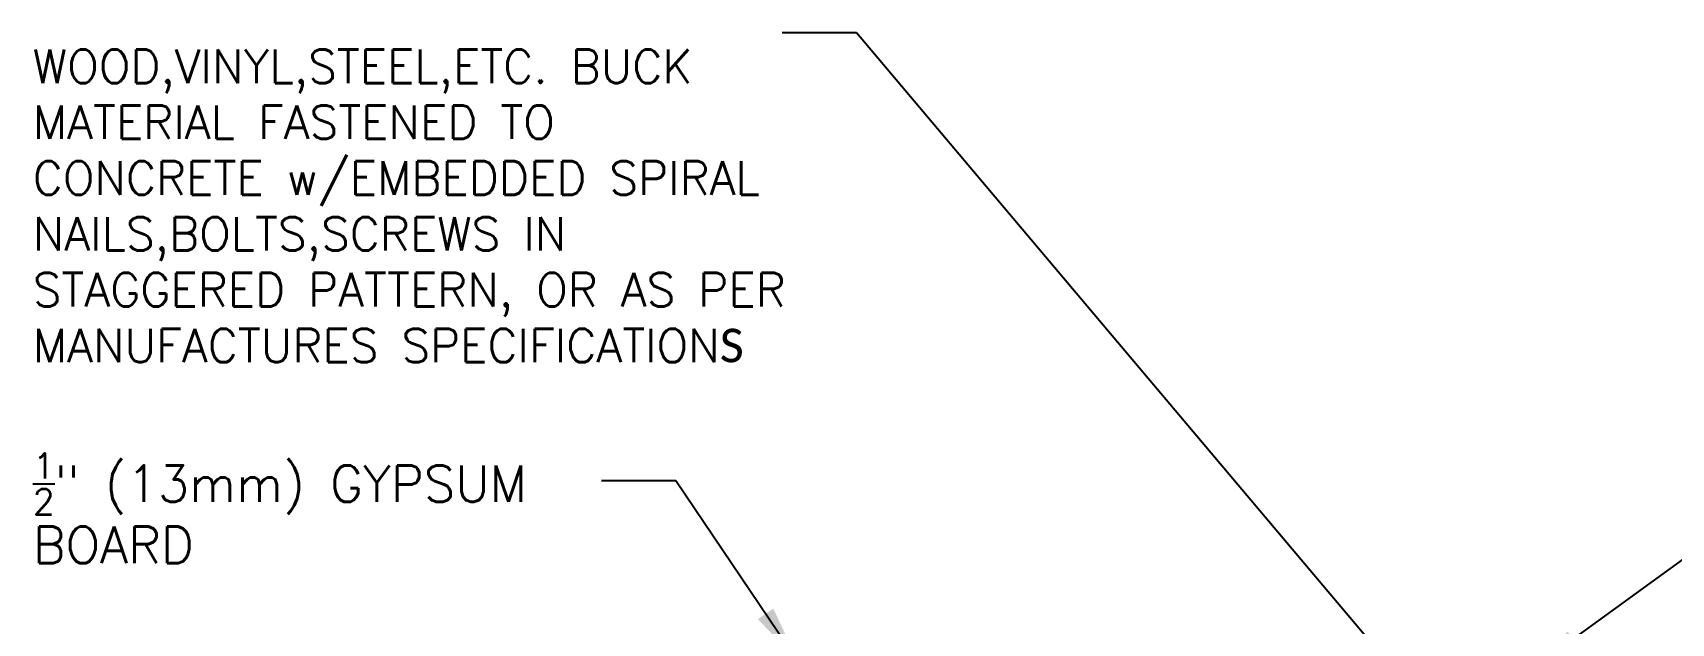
# Model space of a CAD drawing. Header units: inches. Extents: x 2887.4 to 2942.4, y 464.8 to 534.2.
# Drawn here: x 2888.6 to 2920.92, y 522.57 to 534.21 of the extents above; entities that cross this region are included whole.
import ezdxf

# ---------------------------------------------------------------- set-up
doc = ezdxf.new("R2010")
doc.units = ezdxf.units.IN
doc.header["$LTSCALE"] = 0.5
doc.header["$MEASUREMENT"] = 0
doc.layers.add('TEXT', color=4, linetype='CONTINUOUS')
doc.styles.add('DIM', font='romans.shx', dxfattribs={"width": 0.7})
doc.styles.get("Standard").update_dxf_attribs({"font": 'romans.shx'})
doc.dimstyles.new('ext_12', dxfattribs={"dimscale": 12, "dimtxt": 0.09375, "dimasz": 0.09375, "dimexe": 0.09375, "dimexo": 0.0625, "dimgap": 0.0625, "dimtad": 1, "dimdec": 1, "dimzin": 3, "dimdsep": 46, "dimlunit": 4, "dimtxsty": 'DIM', "dimcen": 0.09, "dimdle": 0.09375, "dimclrt": 4, "dimadec": 0, "dimazin": 0, "dimtfac": 1, "dimtdec": 1, "dimtmove": 2, "dimatfit": 3, "dimfxl": 0, "dimfrac": 2, "dimtolj": 1, "dimtzin": 0, "dimarcsym": 0})

msp = doc.modelspace()

# ---------------------------------------------------------------- texts
at = {"layer": 'TEXT', "char_height": 0.72, "attachment_point": 4}
for s, insert, width in [('{\\H0.9167x;WOOD,VINYL,STEEL,ETC. BUCK MATERIAL FASTENED TO CONCRETE w/EMBEDDED SPIRAL NAILS,BOLTS,SCREWS IN STAGGERED PATTERN, OR AS PER MANUFACTURES SPECIFICATION\\fCalibri|b0|i0|c0|p34;S}', (2888.605, 530.793), 14.97902), ('\\A1;{\\H0.7x;\\S1/2;}" (13mm) GYPSUM BOARD', (2888.605, 524.843), 10.95723)]:
    msp.add_mtext(s, dxfattribs=dict(at, insert=insert, width=width))

# ---------------------------------------------------------------- leaders
at = {"layer": 'TEXT'}
for points in [[(2917.156, 519.637), (2904.853, 534.207), (2903.388, 534.207)], [(2918.072, 521.602), (2925.553, 527.023), (2928.15, 527.023)], [(2903.69, 521.827), (2901.286, 525.377), (2899.821, 525.377)], [(2918.552, 518.833), (2926.08, 523.38), (2928.225, 523.38)]]:
    msp.add_leader(points, dimstyle='ext_12', override={"dimgap": 0.0625, "dimtad": 0}, dxfattribs=at)

doc.saveas('drawing.dxf')
